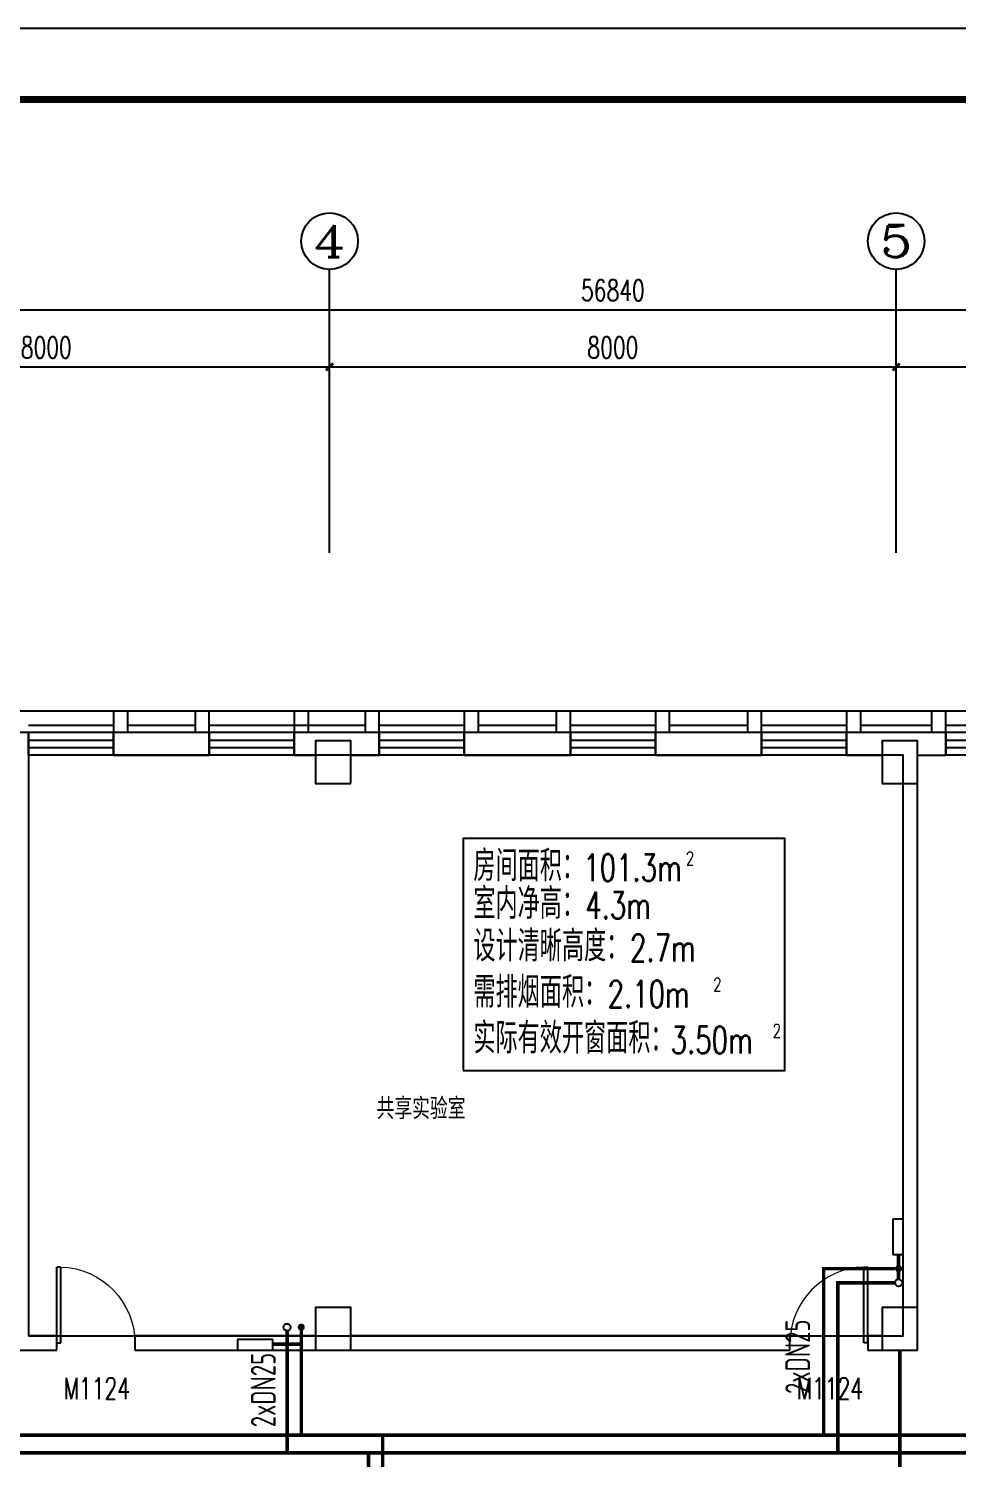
# Model space of a CAD drawing. Extents: x 2297255 to 2381355, y -608375 to -364775.
# Drawn here: x 2331598 to 2344712, y -507763 to -487575 of the extents above; entities that cross this region are included whole.
import ezdxf
from ezdxf.enums import TextEntityAlignment as Align

# ---------------------------------------------------------------- set-up
doc = ezdxf.new("R2010")
doc.units = 0
doc.header["$LTSCALE"] = 1000
doc.header["$MEASUREMENT"] = 0
doc.linetypes.add('CENTER', pattern=[2, 1.25, -0.25, 0.25, -0.25])
doc.linetypes.add('DASH', pattern=[0.35, 0.25, -0.1])
doc.layers.add('A-FLOR-IDEN', color=7, linetype='Continuous', lineweight=20)
for name, color, linetype in [('AXIS', 3, 'Continuous'), ('AXIS_TEXT', 7, 'Continuous'), ('COLUMN', 9, 'Continuous'), ('EQ-采暖分集水器', 7, 'Continuous'), ('PIPE-暖供水', 3, 'Continuous'), ('PIPE-暖回水', 2, 'DASH'), ('PUB_DIM', 3, 'Continuous'), ('TH_TEXT', 7, 'Continuous'), ('TK', 4, 'Continuous'), ('VPIPE-暖供水', 3, 'Continuous'), ('VPIPE-暖回水', 2, 'Continuous'), ('WALL', 9, 'Continuous'), ('WINDOW', 4, 'Continuous'), ('WINDOW_TEXT', 7, 'Continuous'), ('排烟计算', 55, 'Continuous'), ('立面', 254, 'Continuous')]:
    doc.layers.add(name, color=color, linetype=linetype)
doc.styles.add('_TCH_AXIS', font='COMPLEX', dxfattribs={"bigfont": 'GBCBIG'})
doc.styles.add('_TCH_DIM', font='SIMPLEX', dxfattribs={"bigfont": 'GBCBIG'})
doc.styles.add('_TCH_DIM_T3', font='SIMPLEX', dxfattribs={"width": 0.705882, "bigfont": 'GBCBIG'})
doc.styles.add('_TCH_WINDOW', font='SIMPLEX', dxfattribs={"height": 3.5, "bigfont": 'GBCBIG'})
doc.styles.add('COMPLEX', font='COMPLEX')
doc.styles.add('HZTXT1', font='romans.shx', dxfattribs={"width": 0.7, "bigfont": 'GBHZFS.SHX'})
doc.styles.add('ROS', font='simhei.ttf', dxfattribs={"width": 0.7})
doc.styles.get("Standard").update_dxf_attribs({"font": 'gbenor.shx', "bigfont": 'gbcbig.shx'})
doc.styles.add('TSSD_Rein', font='Tssdeng.shx', dxfattribs={"width": 0.7, "bigfont": 'hztxt.shx'})
doc.dimstyles.new('_TCH_ARCH&&100', dxfattribs={"dimtxt": 297.5, "dimasz": 100, "dimexe": 250, "dimexo": 300, "dimgap": 126.25, "dimtad": 1, "dimdec": 0, "dimzin": 0, "dimdsep": 46, "dimtxsty": '_TCH_DIM_T3', "dimblk": 'ARCHTICK', "dimcen": 0.09, "dimclrt": 7, "dimazin": 2, "dimtfac": 1, "dimtdec": 0, "dimtix": 1, "dimtmove": 2, "dimatfit": 3, "dimfxl": 30, "dimtolj": 1, "dimtzin": 0, "dimarcsym": 0})

# ---------------------------------------------------------------- blocks, each defined once
blk = doc.blocks.new('_ArchTick')
at = {"color": 0, "linetype": 'ByBlock', "const_width": 0.4}
blk.add_lwpolyline([(-0.5, -0.5), (0.5, 0.5)], dxfattribs=at)
blk = doc.blocks.new('*D52')
at = {"layer": 'Defpoints', "color": 0, "transparency": 16777216}
for p in [(-10501, 28087), (-18501, 27070), (-10501, 27070)]:
    blk.add_point(p, dxfattribs=at)
at = {"layer": 'PUB_DIM', "color": 0, "lineweight": -2, "transparency": 16777216}
for p, q in [((-18501, 27370), (-18501, 28337)), ((-10501, 27370), (-10501, 28337)), ((-18501, 28087), (-10501, 28087))]:
    blk.add_line(p, q, dxfattribs=at)
at = {"layer": 'PUB_DIM', "color": 0, "lineweight": -2, "transparency": 16777216, "xscale": 100, "yscale": 100, "zscale": 100, "rotation": 180}
blk.add_blockref('_ArchTick', (-18501, 28087), dxfattribs=at)
at = {"layer": 'PUB_DIM', "color": 0, "lineweight": -2, "transparency": 16777216, "xscale": 100, "yscale": 100, "zscale": 100}
blk.add_blockref('_ArchTick', (-10501, 28087), dxfattribs=at)
at = {"layer": 'PUB_DIM', "color": 7, "transparency": 16777216, "insert": (-14501, 28362), "char_height": 297.5, "attachment_point": 5, "style": '_TCH_DIM_T3'}
blk.add_mtext('\\A1;8000', dxfattribs=at)
blk = doc.blocks.new('*D53')
at = {"layer": 'Defpoints', "color": 0, "transparency": 16777216}
for p in [(-2501, 28087), (-10501, 27070), (-2501, 27070)]:
    blk.add_point(p, dxfattribs=at)
at = {"layer": 'PUB_DIM', "color": 0, "lineweight": -2, "transparency": 16777216}
for p, q in [((-10501, 27370), (-10501, 28337)), ((-2501, 27370), (-2501, 28337)), ((-10501, 28087), (-2501, 28087))]:
    blk.add_line(p, q, dxfattribs=at)
at = {"layer": 'PUB_DIM', "color": 0, "lineweight": -2, "transparency": 16777216, "xscale": 100, "yscale": 100, "zscale": 100, "rotation": 180}
blk.add_blockref('_ArchTick', (-10501, 28087), dxfattribs=at)
at = {"layer": 'PUB_DIM', "color": 0, "lineweight": -2, "transparency": 16777216, "xscale": 100, "yscale": 100, "zscale": 100}
blk.add_blockref('_ArchTick', (-2501, 28087), dxfattribs=at)
at = {"layer": 'PUB_DIM', "color": 7, "transparency": 16777216, "insert": (-6501, 28362), "char_height": 297.5, "attachment_point": 5, "style": '_TCH_DIM_T3'}
blk.add_mtext('\\A1;8000', dxfattribs=at)
blk = doc.blocks.new('*D54')
at = {"layer": 'Defpoints', "color": 0, "transparency": 16777216}
for p in [(5499, 28087), (-2501, 27070), (5499, 27070)]:
    blk.add_point(p, dxfattribs=at)
at = {"layer": 'PUB_DIM', "color": 0, "lineweight": -2, "transparency": 16777216}
for p, q in [((-2501, 27370), (-2501, 28337)), ((5499, 27370), (5499, 28337)), ((-2501, 28087), (5499, 28087))]:
    blk.add_line(p, q, dxfattribs=at)
at = {"layer": 'PUB_DIM', "color": 0, "lineweight": -2, "transparency": 16777216, "xscale": 100, "yscale": 100, "zscale": 100, "rotation": 180}
blk.add_blockref('_ArchTick', (-2501, 28087), dxfattribs=at)
at = {"layer": 'PUB_DIM', "color": 0, "lineweight": -2, "transparency": 16777216, "xscale": 100, "yscale": 100, "zscale": 100}
blk.add_blockref('_ArchTick', (5499, 28087), dxfattribs=at)
at = {"layer": 'PUB_DIM', "color": 7, "transparency": 16777216, "insert": (1499, 28362), "char_height": 297.5, "attachment_point": 5, "style": '_TCH_DIM_T3'}
blk.add_mtext('\\A1;8000', dxfattribs=at)
blk = doc.blocks.new('*D58')
at = {"layer": 'Defpoints', "color": 0, "transparency": 16777216}
for p in [(21919, 28894), (-34921, 27851), (21919, 27851)]:
    blk.add_point(p, dxfattribs=at)
at = {"layer": 'PUB_DIM', "color": 0, "lineweight": -2, "transparency": 16777216}
for p, q in [((-34921, 28151), (-34921, 29144)), ((21919, 28151), (21919, 29144)), ((-34921, 28894), (21919, 28894))]:
    blk.add_line(p, q, dxfattribs=at)
at = {"layer": 'PUB_DIM', "color": 0, "lineweight": -2, "transparency": 16777216, "xscale": 100, "yscale": 100, "zscale": 100, "rotation": 180}
blk.add_blockref('_ArchTick', (-34921, 28894), dxfattribs=at)
at = {"layer": 'PUB_DIM', "color": 0, "lineweight": -2, "transparency": 16777216, "xscale": 100, "yscale": 100, "zscale": 100}
blk.add_blockref('_ArchTick', (21919, 28894), dxfattribs=at)
at = {"layer": 'PUB_DIM', "color": 7, "transparency": 16777216, "insert": (-6501, 29169), "char_height": 297.5, "attachment_point": 5, "style": '_TCH_DIM_T3'}
blk.add_mtext('\\A1;56840', dxfattribs=at)
blk = doc.blocks.new('*D199')
at = {"layer": 'Defpoints', "color": 0, "transparency": 16777216}
for p in [(-10501, 28087), (-18501, 27070), (-10501, 27070)]:
    blk.add_point(p, dxfattribs=at)
at = {"layer": 'PUB_DIM', "color": 0, "lineweight": -2, "transparency": 16777216}
for p, q in [((-18501, 27370), (-18501, 28337)), ((-10501, 27370), (-10501, 28337)), ((-18501, 28087), (-10501, 28087))]:
    blk.add_line(p, q, dxfattribs=at)
at = {"layer": 'PUB_DIM', "color": 0, "lineweight": -2, "transparency": 16777216, "xscale": 100, "yscale": 100, "zscale": 100, "rotation": 180}
blk.add_blockref('_ArchTick', (-18501, 28087), dxfattribs=at)
at = {"layer": 'PUB_DIM', "color": 0, "lineweight": -2, "transparency": 16777216, "xscale": 100, "yscale": 100, "zscale": 100}
blk.add_blockref('_ArchTick', (-10501, 28087), dxfattribs=at)
at = {"layer": 'PUB_DIM', "color": 7, "transparency": 16777216, "insert": (-14501, 28362), "char_height": 297.5, "attachment_point": 5, "style": '_TCH_DIM_T3'}
blk.add_mtext('\\A1;8000', dxfattribs=at)
blk = doc.blocks.new('*D200')
at = {"layer": 'Defpoints', "color": 0, "transparency": 16777216}
for p in [(-2501, 28087), (-10501, 27070), (-2501, 27070)]:
    blk.add_point(p, dxfattribs=at)
at = {"layer": 'PUB_DIM', "color": 0, "lineweight": -2, "transparency": 16777216}
for p, q in [((-10501, 27370), (-10501, 28337)), ((-2501, 27370), (-2501, 28337)), ((-10501, 28087), (-2501, 28087))]:
    blk.add_line(p, q, dxfattribs=at)
at = {"layer": 'PUB_DIM', "color": 0, "lineweight": -2, "transparency": 16777216, "xscale": 100, "yscale": 100, "zscale": 100, "rotation": 180}
blk.add_blockref('_ArchTick', (-10501, 28087), dxfattribs=at)
at = {"layer": 'PUB_DIM', "color": 0, "lineweight": -2, "transparency": 16777216, "xscale": 100, "yscale": 100, "zscale": 100}
blk.add_blockref('_ArchTick', (-2501, 28087), dxfattribs=at)
at = {"layer": 'PUB_DIM', "color": 7, "transparency": 16777216, "insert": (-6501, 28362), "char_height": 297.5, "attachment_point": 5, "style": '_TCH_DIM_T3'}
blk.add_mtext('\\A1;8000', dxfattribs=at)
blk = doc.blocks.new('*D201')
at = {"layer": 'Defpoints', "color": 0, "transparency": 16777216}
for p in [(5499, 28087), (-2501, 27070), (5499, 27070)]:
    blk.add_point(p, dxfattribs=at)
at = {"layer": 'PUB_DIM', "color": 0, "lineweight": -2, "transparency": 16777216}
for p, q in [((-2501, 27370), (-2501, 28337)), ((5499, 27370), (5499, 28337)), ((-2501, 28087), (5499, 28087))]:
    blk.add_line(p, q, dxfattribs=at)
at = {"layer": 'PUB_DIM', "color": 0, "lineweight": -2, "transparency": 16777216, "xscale": 100, "yscale": 100, "zscale": 100, "rotation": 180}
blk.add_blockref('_ArchTick', (-2501, 28087), dxfattribs=at)
at = {"layer": 'PUB_DIM', "color": 0, "lineweight": -2, "transparency": 16777216, "xscale": 100, "yscale": 100, "zscale": 100}
blk.add_blockref('_ArchTick', (5499, 28087), dxfattribs=at)
at = {"layer": 'PUB_DIM', "color": 7, "transparency": 16777216, "insert": (1499, 28362), "char_height": 297.5, "attachment_point": 5, "style": '_TCH_DIM_T3'}
blk.add_mtext('\\A1;8000', dxfattribs=at)
blk = doc.blocks.new('*D205')
at = {"layer": 'Defpoints', "color": 0, "transparency": 16777216}
for p in [(21919, 28894), (-34921, 27851), (21919, 27851)]:
    blk.add_point(p, dxfattribs=at)
at = {"layer": 'PUB_DIM', "color": 0, "lineweight": -2, "transparency": 16777216}
for p, q in [((-34921, 28151), (-34921, 29144)), ((21919, 28151), (21919, 29144)), ((-34921, 28894), (21919, 28894))]:
    blk.add_line(p, q, dxfattribs=at)
at = {"layer": 'PUB_DIM', "color": 0, "lineweight": -2, "transparency": 16777216, "xscale": 100, "yscale": 100, "zscale": 100, "rotation": 180}
blk.add_blockref('_ArchTick', (-34921, 28894), dxfattribs=at)
at = {"layer": 'PUB_DIM', "color": 0, "lineweight": -2, "transparency": 16777216, "xscale": 100, "yscale": 100, "zscale": 100}
blk.add_blockref('_ArchTick', (21919, 28894), dxfattribs=at)
at = {"layer": 'PUB_DIM', "color": 7, "transparency": 16777216, "insert": (-6501, 29169), "char_height": 297.5, "attachment_point": 5, "style": '_TCH_DIM_T3'}
blk.add_mtext('\\A1;56840', dxfattribs=at)
blk = doc.blocks.new('*D346')
at = {"layer": 'Defpoints', "color": 0, "transparency": 16777216}
for p in [(-10501, 28087), (-18501, 27070), (-10501, 27070)]:
    blk.add_point(p, dxfattribs=at)
at = {"layer": 'PUB_DIM', "color": 0, "lineweight": -2, "transparency": 16777216}
for p, q in [((-18501, 27370), (-18501, 28337)), ((-10501, 27370), (-10501, 28337)), ((-18501, 28087), (-10501, 28087))]:
    blk.add_line(p, q, dxfattribs=at)
at = {"layer": 'PUB_DIM', "color": 0, "lineweight": -2, "transparency": 16777216, "xscale": 100, "yscale": 100, "zscale": 100, "rotation": 180}
blk.add_blockref('_ArchTick', (-18501, 28087), dxfattribs=at)
at = {"layer": 'PUB_DIM', "color": 0, "lineweight": -2, "transparency": 16777216, "xscale": 100, "yscale": 100, "zscale": 100}
blk.add_blockref('_ArchTick', (-10501, 28087), dxfattribs=at)
at = {"layer": 'PUB_DIM', "color": 7, "transparency": 16777216, "insert": (-14501, 28362), "char_height": 297.5, "attachment_point": 5, "style": '_TCH_DIM_T3'}
blk.add_mtext('\\A1;8000', dxfattribs=at)
blk = doc.blocks.new('*D347')
at = {"layer": 'Defpoints', "color": 0, "transparency": 16777216}
for p in [(-2501, 28087), (-10501, 27070), (-2501, 27070)]:
    blk.add_point(p, dxfattribs=at)
at = {"layer": 'PUB_DIM', "color": 0, "lineweight": -2, "transparency": 16777216}
for p, q in [((-10501, 27370), (-10501, 28337)), ((-2501, 27370), (-2501, 28337)), ((-10501, 28087), (-2501, 28087))]:
    blk.add_line(p, q, dxfattribs=at)
at = {"layer": 'PUB_DIM', "color": 0, "lineweight": -2, "transparency": 16777216, "xscale": 100, "yscale": 100, "zscale": 100, "rotation": 180}
blk.add_blockref('_ArchTick', (-10501, 28087), dxfattribs=at)
at = {"layer": 'PUB_DIM', "color": 0, "lineweight": -2, "transparency": 16777216, "xscale": 100, "yscale": 100, "zscale": 100}
blk.add_blockref('_ArchTick', (-2501, 28087), dxfattribs=at)
at = {"layer": 'PUB_DIM', "color": 7, "transparency": 16777216, "insert": (-6501, 28362), "char_height": 297.5, "attachment_point": 5, "style": '_TCH_DIM_T3'}
blk.add_mtext('\\A1;8000', dxfattribs=at)
blk = doc.blocks.new('*D348')
at = {"layer": 'Defpoints', "color": 0, "transparency": 16777216}
for p in [(5499, 28087), (-2501, 27070), (5499, 27070)]:
    blk.add_point(p, dxfattribs=at)
at = {"layer": 'PUB_DIM', "color": 0, "lineweight": -2, "transparency": 16777216}
for p, q in [((-2501, 27370), (-2501, 28337)), ((5499, 27370), (5499, 28337)), ((-2501, 28087), (5499, 28087))]:
    blk.add_line(p, q, dxfattribs=at)
at = {"layer": 'PUB_DIM', "color": 0, "lineweight": -2, "transparency": 16777216, "xscale": 100, "yscale": 100, "zscale": 100, "rotation": 180}
blk.add_blockref('_ArchTick', (-2501, 28087), dxfattribs=at)
at = {"layer": 'PUB_DIM', "color": 0, "lineweight": -2, "transparency": 16777216, "xscale": 100, "yscale": 100, "zscale": 100}
blk.add_blockref('_ArchTick', (5499, 28087), dxfattribs=at)
at = {"layer": 'PUB_DIM', "color": 7, "transparency": 16777216, "insert": (1499, 28362), "char_height": 297.5, "attachment_point": 5, "style": '_TCH_DIM_T3'}
blk.add_mtext('\\A1;8000', dxfattribs=at)
blk = doc.blocks.new('*D352')
at = {"layer": 'Defpoints', "color": 0, "transparency": 16777216}
for p in [(21919, 28894), (-34921, 27851), (21919, 27851)]:
    blk.add_point(p, dxfattribs=at)
at = {"layer": 'PUB_DIM', "color": 0, "lineweight": -2, "transparency": 16777216}
for p, q in [((-34921, 28151), (-34921, 29144)), ((21919, 28151), (21919, 29144)), ((-34921, 28894), (21919, 28894))]:
    blk.add_line(p, q, dxfattribs=at)
at = {"layer": 'PUB_DIM', "color": 0, "lineweight": -2, "transparency": 16777216, "xscale": 100, "yscale": 100, "zscale": 100, "rotation": 180}
blk.add_blockref('_ArchTick', (-34921, 28894), dxfattribs=at)
at = {"layer": 'PUB_DIM', "color": 0, "lineweight": -2, "transparency": 16777216, "xscale": 100, "yscale": 100, "zscale": 100}
blk.add_blockref('_ArchTick', (21919, 28894), dxfattribs=at)
at = {"layer": 'PUB_DIM', "color": 7, "transparency": 16777216, "insert": (-6501, 29169), "char_height": 297.5, "attachment_point": 5, "style": '_TCH_DIM_T3'}
blk.add_mtext('\\A1;56840', dxfattribs=at)
blk = doc.blocks.new('_FZHK')
blk.add_lwpolyline([(-0.5, -0.5), (0.5, -0.5), (0.5, 0.5), (-0.5, 0.5)], close=True)
blk = doc.blocks.new('$WINLIB2D$00000001')
at = {"color": 0}
for points in [[(-0.5, 0.5), (-0.5, -0.5)], [(-0.5, 0.5), (0.5, 0.5)], [(0.5, -0.5), (0.5, 0.5)], [(0.5, 0.167), (-0.5, 0.167)], [(0.5, -0.167), (-0.5, -0.167)], [(-0.5, -0.5), (0.5, -0.5)]]:
    blk.add_lwpolyline(points, dxfattribs=at)
blk = doc.blocks.new('$DorLib2D$00000001')
for p, q in [((0.45, 0.975), (0.5, 0.975)), ((0.45, 0), (0.45, 0.975)), ((0.5, 0), (0.5, 0.975)), ((0.5, 0), (0.45, 0))]:
    blk.add_line(p, q)
at = {"lineweight": 13}
blk.add_arc((0.475, 0), 0.975, 91.4693, 180, dxfattribs=at)
blk = doc.blocks.new('*D530')
at = {"layer": 'Defpoints', "color": 0, "transparency": 16777216}
for p in [(-10501, 28087), (-18501, 27070), (-10501, 27070)]:
    blk.add_point(p, dxfattribs=at)
at = {"layer": 'PUB_DIM', "color": 0, "lineweight": -2, "transparency": 16777216}
for p, q in [((-18501, 27370), (-18501, 28337)), ((-10501, 27370), (-10501, 28337)), ((-18501, 28087), (-10501, 28087))]:
    blk.add_line(p, q, dxfattribs=at)
at = {"layer": 'PUB_DIM', "color": 0, "lineweight": -2, "transparency": 16777216, "xscale": 100, "yscale": 100, "zscale": 100, "rotation": 180}
blk.add_blockref('_ArchTick', (-18501, 28087), dxfattribs=at)
at = {"layer": 'PUB_DIM', "color": 0, "lineweight": -2, "transparency": 16777216, "xscale": 100, "yscale": 100, "zscale": 100}
blk.add_blockref('_ArchTick', (-10501, 28087), dxfattribs=at)
at = {"layer": 'PUB_DIM', "color": 7, "transparency": 16777216, "insert": (-14501, 28362), "char_height": 297.5, "attachment_point": 5, "style": '_TCH_DIM_T3'}
blk.add_mtext('\\A1;8000', dxfattribs=at)
blk = doc.blocks.new('*D531')
at = {"layer": 'Defpoints', "color": 0, "transparency": 16777216}
for p in [(-2501, 28087), (-10501, 27070), (-2501, 27070)]:
    blk.add_point(p, dxfattribs=at)
at = {"layer": 'PUB_DIM', "color": 0, "lineweight": -2, "transparency": 16777216}
for p, q in [((-10501, 27370), (-10501, 28337)), ((-2501, 27370), (-2501, 28337)), ((-10501, 28087), (-2501, 28087))]:
    blk.add_line(p, q, dxfattribs=at)
at = {"layer": 'PUB_DIM', "color": 0, "lineweight": -2, "transparency": 16777216, "xscale": 100, "yscale": 100, "zscale": 100, "rotation": 180}
blk.add_blockref('_ArchTick', (-10501, 28087), dxfattribs=at)
at = {"layer": 'PUB_DIM', "color": 0, "lineweight": -2, "transparency": 16777216, "xscale": 100, "yscale": 100, "zscale": 100}
blk.add_blockref('_ArchTick', (-2501, 28087), dxfattribs=at)
at = {"layer": 'PUB_DIM', "color": 7, "transparency": 16777216, "insert": (-6501, 28362), "char_height": 297.5, "attachment_point": 5, "style": '_TCH_DIM_T3'}
blk.add_mtext('\\A1;8000', dxfattribs=at)
blk = doc.blocks.new('*D532')
at = {"layer": 'Defpoints', "color": 0, "transparency": 16777216}
for p in [(5499, 28087), (-2501, 27070), (5499, 27070)]:
    blk.add_point(p, dxfattribs=at)
at = {"layer": 'PUB_DIM', "color": 0, "lineweight": -2, "transparency": 16777216}
for p, q in [((-2501, 27370), (-2501, 28337)), ((5499, 27370), (5499, 28337)), ((-2501, 28087), (5499, 28087))]:
    blk.add_line(p, q, dxfattribs=at)
at = {"layer": 'PUB_DIM', "color": 0, "lineweight": -2, "transparency": 16777216, "xscale": 100, "yscale": 100, "zscale": 100, "rotation": 180}
blk.add_blockref('_ArchTick', (-2501, 28087), dxfattribs=at)
at = {"layer": 'PUB_DIM', "color": 0, "lineweight": -2, "transparency": 16777216, "xscale": 100, "yscale": 100, "zscale": 100}
blk.add_blockref('_ArchTick', (5499, 28087), dxfattribs=at)
at = {"layer": 'PUB_DIM', "color": 7, "transparency": 16777216, "insert": (1499, 28362), "char_height": 297.5, "attachment_point": 5, "style": '_TCH_DIM_T3'}
blk.add_mtext('\\A1;8000', dxfattribs=at)
blk = doc.blocks.new('*D536')
at = {"layer": 'Defpoints', "color": 0, "transparency": 16777216}
for p in [(21919, 28894), (-34921, 27851), (21919, 27851)]:
    blk.add_point(p, dxfattribs=at)
at = {"layer": 'PUB_DIM', "color": 0, "lineweight": -2, "transparency": 16777216}
for p, q in [((-34921, 28151), (-34921, 29144)), ((21919, 28151), (21919, 29144)), ((-34921, 28894), (21919, 28894))]:
    blk.add_line(p, q, dxfattribs=at)
at = {"layer": 'PUB_DIM', "color": 0, "lineweight": -2, "transparency": 16777216, "xscale": 100, "yscale": 100, "zscale": 100, "rotation": 180}
blk.add_blockref('_ArchTick', (-34921, 28894), dxfattribs=at)
at = {"layer": 'PUB_DIM', "color": 0, "lineweight": -2, "transparency": 16777216, "xscale": 100, "yscale": 100, "zscale": 100}
blk.add_blockref('_ArchTick', (21919, 28894), dxfattribs=at)
at = {"layer": 'PUB_DIM', "color": 7, "transparency": 16777216, "insert": (-6501, 29169), "char_height": 297.5, "attachment_point": 5, "style": '_TCH_DIM_T3'}
blk.add_mtext('\\A1;56840', dxfattribs=at)
blk = doc.blocks.new('_AXISO')
blk.add_circle((0, 0), 0.5)
at = {"layer": 'AXIS_TEXT', "style": 'COMPLEX', "width": 1.041667}
blk.add_attdef('A', text='', height=0.56, dxfattribs=at).set_placement((-0.25, -0.28), (0.25, -0.28), align=Align.FIT)
blk = doc.blocks.new('*U579')
at = {"color": 3}
blk.add_lwpolyline([(-84100, 0), (0, 0), (0, 59400), (-84100, 59400)], close=True, dxfattribs=at)
at = {"color": 3, "const_width": 100}
blk.add_lwpolyline([(-81600, 1000), (-1000, 1000), (-1000, 58400), (-81600, 58400)], close=True, dxfattribs=at)
at = {"layer": 'TK', "color": 4, "style": 'HZTXT1'}
for tag, height, width, p in [('项目负责1', 400, 0.6, (-4500, 19196)), ('项目负责2', 400, 0.6, (-4500, 18296)), ('专责', 400, 0.6, (-4500, 17396)), ('审定', 400, 0.6, (-4500, 16496)), ('审核', 400, 0.6, (-4500, 15596)), ('校对', 400, 0.6, (-4500, 14696)), ('设计', 400, 0.6, (-4500, 13796)), ('绘图', 400, 0.6, (-4500, 12896)), ('建设单位', 450, 0.6, (-4500, 11050)), ('工号', 400, 0.5, (-5501, 3507)), ('版次', 400, 0.7, (-2138, 3498)), ('阶段', 400, 0.7, (-2138, 2498)), ('比例', 400, 0.7, (-5491, 1513)), ('日期', 400, 0.7, (-2138, 1498))]:
    blk.add_attdef(tag, text='', height=height, dxfattribs=dict(at, width=width)).set_placement(p, align=Align.MIDDLE)
at = {"layer": 'TK', "color": 1, "lineweight": -3, "style": 'HZTXT1', "width": 0.6}
blk.add_attdef('工程名称', text='', height=450, dxfattribs=at).set_placement((-4500, 9050), align=Align.MIDDLE)
at = {"layer": 'TK', "color": 4, "lineweight": -3, "style": 'HZTXT1', "width": 0.6}
blk.add_attdef('子项名称', text='', height=450, dxfattribs=at).set_placement((-4500, 7050), align=Align.MIDDLE)
at = {"layer": 'TK', "color": 1, "lineweight": -3, "width": 0.6, "flags": 104}
blk.add_attdef('图名', text='', height=400, dxfattribs=at).set_placement((-4558, 4958), align=Align.MIDDLE_CENTER)
at = {"layer": 'TK', "color": 1, "style": 'HZTXT1', "width": 0.7}
blk.add_attdef('图号', text='', height=400, dxfattribs=at).set_placement((-5491, 2513), align=Align.MIDDLE)
blk = doc.blocks.new('A$C67117B41')
blk.add_line((21719.1, 23226.2), (-18720.9, 23226.2))
for points in [[(-13350.9, 22926.2), (-13350.9, 23226.2), (-13550.9, 23226.2), (-13550.9, 22926.2)], [(-12200.9, 22926.2), (-12200.9, 23226.2), (-12400.9, 23226.2), (-12400.9, 22926.2)], [(-10800.9, 22926.2), (-10800.9, 23226.2), (-11000.9, 23226.2), (-11000.9, 22926.2)], [(-9800.9, 22926.2), (-9800.9, 23226.2), (-10000.9, 23226.2), (-10000.9, 22926.2)], [(-8400.9, 22926.2), (-8400.9, 23226.2), (-8600.9, 23226.2), (-8600.9, 22926.2)], [(-7100.9, 22926.2), (-7100.9, 23226.2), (-7300.9, 23226.2), (-7300.9, 22926.2)], [(-5700.9, 22926.2), (-5700.9, 23226.2), (-5900.9, 23226.2), (-5900.9, 22926.2)], [(-4400.9, 22926.2), (-4400.9, 23226.2), (-4600.9, 23226.2), (-4600.9, 22926.2)], [(-3000.9, 22926.2), (-3000.9, 23226.2), (-3200.9, 23226.2), (-3200.9, 22926.2)], [(-1800.9, 22926.2), (-1800.9, 23226.2), (-2000.9, 23226.2), (-2000.9, 22926.2)], [(-13550.9, 23026.2), (-14750.9, 23026.2)], [(-12400.9, 23026.2), (-13350.9, 23026.2)], [(-11000.9, 23026.2), (-12200.9, 23026.2)], [(-10000.9, 23026.2), (-11000.9, 23026.2)], [(-8600.9, 23026.2), (-9800.9, 23026.2)], [(-7300.9, 23026.2), (-8400.9, 23026.2)], [(-5900.9, 23026.2), (-7100.9, 23026.2)], [(-4600.9, 23026.2), (-5700.9, 23026.2)], [(-3200.9, 23026.2), (-4400.9, 23026.2)], [(-2000.9, 23026.2), (-3000.9, 23026.2)], [(-600.9, 23026.2), (-1800.9, 23026.2)]]:
    blk.add_lwpolyline(points)
at = {"layer": 'AXIS'}
for p, q in [((-10500.9, 25463.5), (-10500.9, 29463.5)), ((-2500.9, 25463.5), (-2500.9, 29463.5))]:
    blk.add_line(p, q, dxfattribs=at)
at = {"layer": 'WALL'}
for p, q in [((-14750.9, 22926.2), (-14950.9, 22926.2)), ((-14750.9, 22606.2), (-14750.9, 22926.2)), ((-12200.9, 22926.2), (-13550.9, 22926.2)), ((-13550.9, 22926.2), (-13550.9, 22606.2)), ((-12200.9, 22606.2), (-12200.9, 22926.2)), ((-10500.9, 22926.2), (-11000.9, 22926.2)), ((-11000.9, 22926.2), (-11000.9, 22606.2)), ((-9800.9, 22926.2), (-10500.9, 22926.2)), ((-9800.9, 22606.2), (-9800.9, 22926.2)), ((-7100.9, 22926.2), (-8600.9, 22926.2)), ((-8600.9, 22926.2), (-8600.9, 22606.2)), ((-7100.9, 22606.2), (-7100.9, 22926.2)), ((-4400.9, 22926.2), (-5900.9, 22926.2)), ((-5900.9, 22926.2), (-5900.9, 22606.2)), ((-4400.9, 22606.2), (-4400.9, 22926.2)), ((-2500.9, 22926.2), (-3200.9, 22926.2)), ((-3200.9, 22926.2), (-3200.9, 22606.2)), ((-1800.9, 22926.2), (-2500.9, 22926.2)), ((-1800.9, 22606.2), (-1800.9, 22926.2)), ((-14750.9, 22606.2), (-14750.9, 14406.2)), ((-13550.9, 22606.2), (-12200.9, 22606.2)), ((-11000.9, 22606.2), (-10700.9, 22606.2)), ((-10200.9, 22606.2), (-9800.9, 22606.2)), ((-8600.9, 22606.2), (-7100.9, 22606.2)), ((-5900.9, 22606.2), (-4400.9, 22606.2)), ((-3200.9, 22606.2), (-2700.9, 22606.2)), ((-2200.9, 22606.2), (-1800.9, 22606.2)), ((-2400.9, 14806.2), (-2400.9, 22206.2)), ((-2200.9, 14806.2), (-2200.9, 22206.2)), ((-14350.9, 14406.2), (-14750.9, 14406.2)), ((-14350.9, 14206.2), (-14350.9, 14406.2)), ((-10700.9, 14406.2), (-13250.9, 14406.2)), ((-13250.9, 14406.2), (-13250.9, 14206.2)), ((-4000.9, 14406.2), (-10200.9, 14406.2)), ((-4000.9, 14206.2), (-4000.9, 14406.2)), ((-2700.9, 14406.2), (-2900.9, 14406.2)), ((-2900.9, 14406.2), (-2900.9, 14206.2)), ((-15050.9, 14206.2), (-14350.9, 14206.2)), ((-13250.9, 14206.2), (-10700.9, 14206.2)), ((-10200.9, 14206.2), (-4000.9, 14206.2)), ((-2900.9, 14206.2), (-2700.9, 14206.2))]:
    blk.add_line(p, q, dxfattribs=at)
at = {"layer": 'AXIS'}
ref = blk.add_blockref('_AXISO', (-10500.9, 29863.5), dxfattribs=dict(at, xscale=800, yscale=800, zscale=800))
ref.add_attrib('A', '4', dxfattribs={"layer": 'AXIS_TEXT', "height": 452.5, "style": '_TCH_AXIS', "width": 1.3125}).set_placement((-10727.1, 29637.3), (-10274.6, 29637.3), align=Align.FIT)
ref = blk.add_blockref('_AXISO', (-2500.9, 29863.5), dxfattribs=dict(at, xscale=800, yscale=800, zscale=800))
ref.add_attrib('A', '5', dxfattribs={"layer": 'AXIS_TEXT', "height": 452.5, "style": '_TCH_AXIS', "width": 1.5}).set_placement((-2727.1, 29637.3), (-2274.6, 29637.3), align=Align.FIT)
at = {"layer": 'COLUMN', "yscale": 500, "zscale": 500, "rotation": 90}
for p, xscale in [((-10450.9, 22506.2), 600), ((-2450.9, 22506.2), 600), ((-10450.9, 14506.2), 599.9999999129213), ((-2450.9, 14506.2), 599.9999999129213)]:
    blk.add_blockref('_FZHK', p, dxfattribs=dict(at, xscale=xscale))
at = {"layer": 'WINDOW', "xscale": 1200, "yscale": 320, "zscale": 1200, "rotation": 180}
for p in [(-14150.9, 22766.2), (-11600.9, 22766.2), (-9200.9, 22766.2), (-6500.9, 22766.2), (-3800.9, 22766.2), (-1200.9, 22766.2)]:
    blk.add_blockref('$WINLIB2D$00000001', p, dxfattribs=at)
at = {"layer": 'WINDOW'}
ref = blk.add_blockref('$DorLib2D$00000001', (-13800.9, 14306.2), dxfattribs=dict(at, xscale=1100, yscale=-1100, zscale=1100, rotation=180.000000000018))
ref.add_attrib('A', 'M1124', (-14255.9, 13515.4), dxfattribs={"layer": 'WINDOW_TEXT', "height": 297.5, "style": '_TCH_WINDOW', "width": 0.705882})
ref = blk.add_blockref('$DorLib2D$00000001', (-3450.9, 14306.2), dxfattribs=dict(at, xscale=-1100, yscale=-1100, zscale=-1100, rotation=180.0000000000233))
ref.add_attrib('A', 'M1124', (-3905.9, 13515.4), dxfattribs={"layer": 'WINDOW_TEXT', "height": 297.5, "style": '_TCH_WINDOW', "width": 0.705882})
at = {"layer": 'A-FLOR-IDEN', "style": 'ROS', "width": 0.7}
blk.add_text('共享实验室', height=262.87, dxfattribs=at).set_placement((-9837, 17495.8))
at = {"layer": 'PUB_DIM'}
for p1, p2, distance, picture, middle in [((-34920.9, 27851), (21919.1, 27851), 1042.6, '*D58', (-6500.9, 29168.6)), ((-34920.9, 27851), (21919.1, 27851), 1042.6, '*D205', (-6500.9, 29168.6)), ((-34920.9, 27851), (21919.1, 27851), 1042.6, '*D352', (-6500.9, 29168.6)), ((-34920.9, 27851), (21919.1, 27851), 1042.6, '*D536', (-6500.9, 29168.6)), ((-18500.9, 27069.7), (-10500.9, 27069.7), 1017, '*D52', (-14500.9, 28361.7)), ((-18500.9, 27069.7), (-10500.9, 27069.7), 1017, '*D199', (-14500.9, 28361.7)), ((-18500.9, 27069.7), (-10500.9, 27069.7), 1017, '*D346', (-14500.9, 28361.7)), ((-18500.9, 27069.7), (-10500.9, 27069.7), 1017, '*D530', (-14500.9, 28361.7)), ((-10500.9, 27069.7), (-2500.9, 27069.7), 1017, '*D53', (-6500.9, 28361.7)), ((-10500.9, 27069.7), (-2500.9, 27069.7), 1017, '*D200', (-6500.9, 28361.7)), ((-10500.9, 27069.7), (-2500.9, 27069.7), 1017, '*D347', (-6500.9, 28361.7)), ((-10500.9, 27069.7), (-2500.9, 27069.7), 1017, '*D531', (-6500.9, 28361.7)), ((-2500.9, 27069.7), (5499.1, 27069.7), 1017, '*D54', (1499.1, 28361.7)), ((-2500.9, 27069.7), (5499.1, 27069.7), 1017, '*D201', (1499.1, 28361.7)), ((-2500.9, 27069.7), (5499.1, 27069.7), 1017, '*D348', (1499.1, 28361.7)), ((-2500.9, 27069.7), (5499.1, 27069.7), 1017, '*D532', (1499.1, 28361.7))]:
    dim = blk.add_aligned_dim(p1=p1, p2=p2, distance=distance, dimstyle='_TCH_ARCH&&100', dxfattribs=at)
    dim.commit()
    dim.dimension.update_dxf_attribs({"geometry": picture, "text_midpoint": middle})

msp = doc.modelspace()

# ---------------------------------------------------------------- hatches: boundary and pattern name
at = {"layer": 'PIPE-暖供水', "linetype": 'Continuous'}
for points in [[(2343023.7, -505283.2), (2342998.7, -505283.2), (2342998.7, -505258.2)], [(2343023.7, -505283.2), (2343023.7, -505258.2), (2342998.7, -505258.2)]]:
    msp.add_hatch(color=256, dxfattribs=at).paths.add_polyline_path(points)
at = {"layer": 'PIPE-暖回水', "linetype": 'DASH'}
for points in [[(2342823.7, -505083.2), (2342823.7, -505058.2), (2342798.7, -505058.2)], [(2342823.7, -505083.2), (2342798.7, -505083.2), (2342798.7, -505058.2)]]:
    msp.add_hatch(color=256, dxfattribs=at).paths.add_polyline_path(points)
at = {"layer": 'VPIPE-暖回水', "linetype": 'DASH'}
for points in [[(2343932, -505083.2), (2343930.9, -505072.8), (2343927.7, -505062.8), (2343922.5, -505053.8), (2343915.5, -505046), (2343907, -505039.9), (2343897.5, -505035.6), (2343887.3, -505033.4), (2343876.8, -505033.4), (2343866.6, -505035.6), (2343857, -505039.9), (2343848.6, -505046), (2343841.6, -505053.8), (2343836.4, -505062.8), (2343833.1, -505072.8), (2343832, -505083.2), (2343833.1, -505093.6), (2343836.4, -505103.5), (2343841.6, -505112.6), (2343848.6, -505120.3), (2343857, -505126.5), (2343866.6, -505130.7), (2343876.8, -505132.9), (2343887.3, -505132.9), (2343897.5, -505130.7), (2343907, -505126.5), (2343915.5, -505120.3), (2343922.5, -505112.6), (2343927.7, -505103.5), (2343930.9, -505093.6)], [(2335498.3, -505910.5), (2335497.2, -505900.1), (2335494, -505890.2), (2335488.8, -505881.1), (2335481.8, -505873.4), (2335473.3, -505867.2), (2335463.8, -505863), (2335453.6, -505860.8), (2335443.1, -505860.8), (2335432.9, -505863), (2335423.3, -505867.2), (2335414.9, -505873.4), (2335407.9, -505881.1), (2335402.7, -505890.2), (2335399.4, -505900.1), (2335398.3, -505910.5), (2335399.4, -505920.9), (2335402.7, -505930.9), (2335407.9, -505939.9), (2335414.9, -505947.7), (2335423.3, -505953.8), (2335432.9, -505958.1), (2335443.1, -505960.3), (2335453.6, -505960.3), (2335463.8, -505958.1), (2335473.3, -505953.8), (2335481.8, -505947.7), (2335488.8, -505939.9), (2335494, -505930.9), (2335497.2, -505920.9)]]:
    msp.add_hatch(color=256, dxfattribs=at).paths.add_polyline_path(points)

# ---------------------------------------------------------------- linework, layer by layer
msp.add_lwpolyline([(2331598.3, -506033.2), (2343948.3, -506033.2), (2343948.3, -497833.2), (2331598.3, -497833.2)], close=True)
at = {"layer": 'EQ-采暖分集水器'}
for p, q in [((2343798.3, -504383.2), (2343798.3, -504883.2)), ((2343948.3, -504383.2), (2343798.3, -504383.2)), ((2343798.3, -504383.2), (2343798.3, -504883.2)), ((2343948.3, -504383.2), (2343798.3, -504383.2)), ((2343948.3, -504883.2), (2343948.3, -504383.2)), ((2343948.3, -504883.2), (2343948.3, -504383.2)), ((2343798.3, -504883.2), (2343948.3, -504883.2)), ((2343798.3, -504883.2), (2343948.3, -504883.2)), ((2335048.3, -506083.2), (2334548.3, -506083.2)), ((2334548.3, -506083.2), (2334548.3, -506233.2)), ((2335048.3, -506083.2), (2334548.3, -506083.2)), ((2334548.3, -506083.2), (2334548.3, -506233.2)), ((2335048.3, -506233.2), (2335048.3, -506083.2)), ((2335048.3, -506233.2), (2335048.3, -506083.2)), ((2334548.3, -506233.2), (2335048.3, -506233.2)), ((2334548.3, -506233.2), (2335048.3, -506233.2))]:
    msp.add_line(p, q, dxfattribs=at)
at = {"layer": 'PIPE-暖供水', "linetype": 'Continuous', "const_width": 50}
for points in [[(2343882, -505233.2), (2343882, -504883.2)], [(2343023.7, -505283.2), (2343023.7, -507683.2)], [(2343832, -505283.2), (2343023.7, -505283.2)], [(2335248.3, -506149.5), (2335248.3, -505960.5)], [(2335248.3, -506149.5), (2335048.3, -506149.5)], [(2335248.3, -507683.2), (2335248.3, -506149.5)], [(2335248.3, -507683.2), (2328898.3, -507683.2)], [(2336398.3, -507683.2), (2335248.3, -507683.2)], [(2336398.3, -520787.6), (2336398.3, -507683.2)], [(2343023.7, -507683.2), (2336398.3, -507683.2)], [(2345198.3, -507683.2), (2343023.7, -507683.2)]]:
    msp.add_lwpolyline(points, dxfattribs=at)
at = {"layer": 'PIPE-暖供水', "linetype": 'Continuous'}
msp.add_circle((2335248.3, -505910.5), 50, dxfattribs=at)
at = {"layer": 'PIPE-暖回水', "linetype": 'DASH', "const_width": 50}
for points in [[(2343832, -505083.2), (2342823.7, -505083.2)], [(2342823.7, -505083.2), (2342823.7, -507433.2)], [(2335448.3, -506149.5), (2335448.3, -505960.5)], [(2335448.3, -506149.5), (2335248.3, -506149.5)], [(2335448.3, -507433.2), (2335448.3, -506149.5)], [(2335448.3, -507433.2), (2328648.3, -507433.2)], [(2336598.3, -507433.2), (2335448.3, -507433.2)], [(2336598.3, -520987.6), (2336598.3, -507433.2)], [(2342823.7, -507433.2), (2336598.3, -507433.2)], [(2344948.3, -507433.2), (2342823.7, -507433.2)]]:
    msp.add_lwpolyline(points, dxfattribs=at)
at = {"layer": 'VPIPE-暖供水', "linetype": 'Continuous'}
msp.add_circle((2343882, -505283.2), 50, dxfattribs=at)
at = {"layer": '排烟计算'}
msp.add_lwpolyline([(2337736.1, -502285.8), (2342275.3, -502285.8), (2342275.3, -499007.8), (2337736.1, -499007.8)], close=True, dxfattribs=at)
at = {"layer": '立面', "linetype": 'CENTER', "const_width": 50}
msp.add_lwpolyline([(2343898.3, -506233.2), (2343898.3, -527733.2)], dxfattribs=at)

# ---------------------------------------------------------------- block references
for name, p in [('*U579', (2381355.1, -546974.9)), ('A$C67117B41', (2346349.2, -520439.4))]:
    msp.add_blockref(name, p)

# ---------------------------------------------------------------- texts
at = {"layer": 'TH_TEXT', "style": 'TSSD_Rein', "width": 0.7}
for p in [(2342633.1, -506852.5), (2335086.7, -507322.4)]:
    msp.add_text('2xDN25', height=350, rotation=90, dxfattribs=at).set_placement(p)
at = {"layer": '排烟计算', "style": '_TCH_DIM'}
for s, p in [('房间面积：', (2337878.2, -499612.6)), ('室内净高：', (2337878.2, -500145.5)), ('设计清晰高度：', (2337878.2, -500745.5)), ('需排烟面积：', (2337878.2, -501397.2))]:
    msp.add_text(s, height=434.04, dxfattribs=at).set_placement(p)
at = {"layer": '排烟计算', "style": '_TCH_DIM', "width": 0.705882}
for s, height, p in [('101.3m', 382.5, (2339430.7, -499612.6)), ('2', 191.2, (2340879.5, -499387.6)), ('4.3m', 382.5, (2339458, -500145.5)), ('2.7m', 382.5, (2340089.9, -500745.5)), ('2.10m', 382.5, (2339773.9, -501397.2)), ('2', 191.2, (2341264.7, -501167.5))]:
    msp.add_text(s, height=height, dxfattribs=at).set_placement(p)
at = {"layer": '排烟计算', "color": 1, "style": '_TCH_DIM'}
msp.add_text('实际有效开窗面积：', height=434.04, dxfattribs=at).set_placement((2337878.2, -502045.7))
at = {"layer": '排烟计算', "color": 1, "style": '_TCH_DIM', "width": 0.705882}
for s, height, p in [('3.50m', 382.5, (2340664.4, -502045.7)), ('2', 191.2, (2342104.4, -501820.7))]:
    msp.add_text(s, height=height, dxfattribs=at).set_placement(p)

doc.saveas('drawing.dxf')
